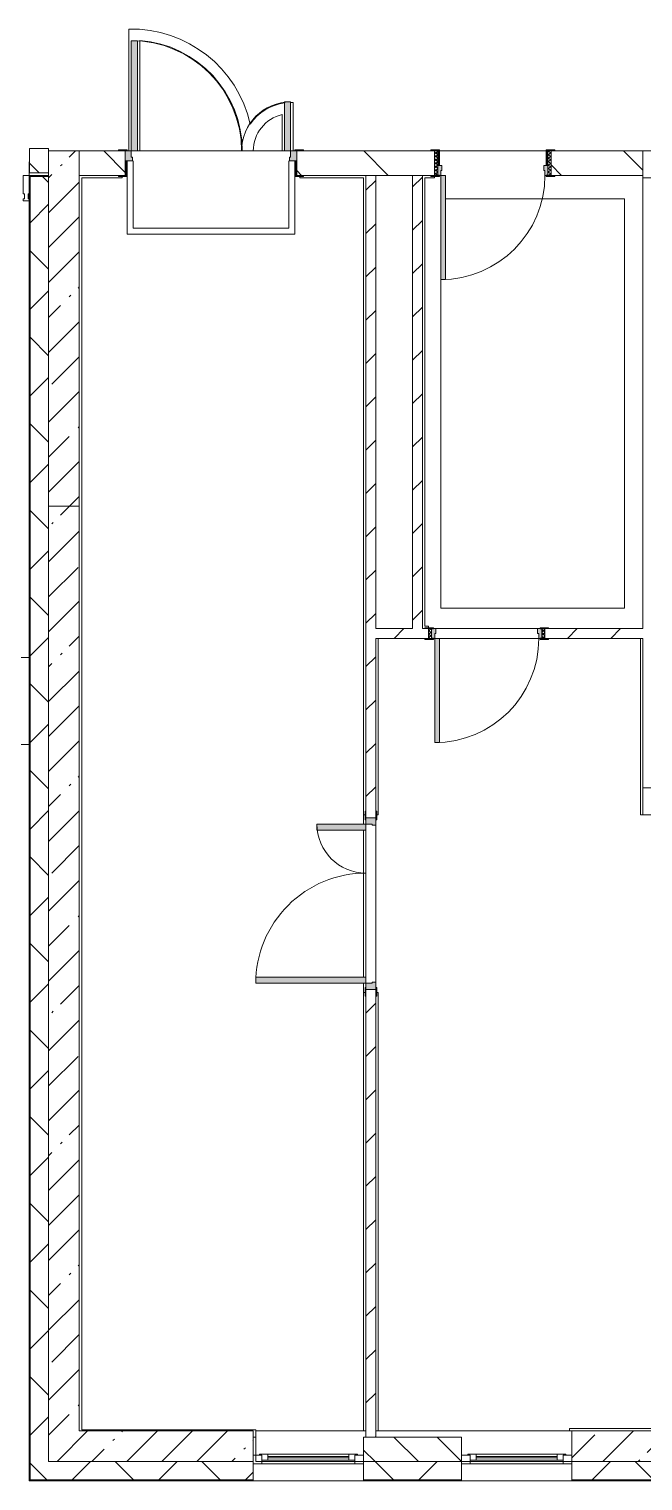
# Model space of a CAD drawing. Header units: millimetres. Extents: x 35224 to 234359, y -8553 to 29000.
# Drawn here: x 196549 to 201559, y -258 to 11595 of the extents above; entities that cross this region are included whole.
import ezdxf

# ---------------------------------------------------------------- set-up
doc = ezdxf.new("R2010")
doc.units = ezdxf.units.MM
doc.linetypes.add('200_ШТРИХ__ш1_п0_6_', pattern=[800, 500, -300])
for name, color, linetype, lineweight in [('A-DETL-2', 7, 'Continuous', 5), ('A-DETL-MBND-1', 7, '200_ШТРИХ__ш1_п0_6_', 9), ('A-GLAZ-1', 7, 'Continuous', 5), ('A-GLAZ-CWMG-3', 7, 'Continuous', 5), ('A-WALL', 7, 'Continuous', 9), ('A-WALL-4', 7, 'Continuous', 5), ('I-WALL-3', 7, 'Continuous', 5), ('S-COLS-1', 7, 'Continuous', 5)]:
    doc.layers.add(name, color=color, linetype=linetype, lineweight=lineweight)
for name, color, linetype, lineweight, true_color in [('A-DOOR-2', 7, 'Continuous', 5, 0xaaaaaa), ('A-DOOR-3', 7, 'Continuous', 5, 0xe2e2e2), ('A-DOOR-FRAM-2', 7, 'Continuous', 5, 0xe2e2e2), ('A-DOOR-FRAM-3', 7, 'Continuous', 5, 0xaaaaaa), ('A-FLOR-2', 7, 'Continuous', 5, 0xaaaaaa)]:
    doc.layers.add(name, color=color, linetype=linetype, lineweight=lineweight, true_color=true_color)
pattern_1 = [(45, (107348.7, 0), (-176.7767, 176.7767), [])]
pattern_2 = [(45, (107348.7, 0), (-353.5534, 353.5534), []), (135, (107348.7, 0), (-353.5534, -353.5534), [])]
pattern_3 = [(135, (107348.7, 0), (-353.5534, -353.5534), [])]
pattern_4 = [(45, (107348.7, 0), (-285.1231, 285.1231), []), (45, (107633.8, 0), (-285.1231, 285.1231), [504.031, -100.806, 16.764, -84.042])]

# ---------------------------------------------------------------- blocks, each defined once
blk = doc.blocks.new('110_Дверь_СКБ_2Ст - Д-5_п_ Из игровой в коридор-32215844-3_7_2_птичка')
at = {"layer": 'A-DOOR-3'}
for points in [[(-638, 40), (-588, 40), (-588, 940), (-638, 940)], [(612, 440), (612, 40), (662, 40), (662, 440)]]:
    blk.add_hatch(color=256, dxfattribs=at).paths.add_polyline_path(points)
h = blk.add_hatch(color=256, dxfattribs=at)
h.paths.add_polyline_path([(-688, 40), (-688, -40), (-628, -40), (-628, -10), (-638, -10), (-638, 40)])
h.paths.add_polyline_path([(652, -40), (712, -40), (712, 40), (662, 40), (662, -10), (652, -10)])
at = {"layer": 'A-DOOR-FRAM-2'}
for points in [[(-742, 40), (-672, 40), (-672, 48), (-742, 48)], [(698, 40), (768, 40), (768, 48), (698, 48)], [(-742, -48), (-672, -48), (-672, -40), (-742, -40)], [(698, -48), (768, -48), (768, -40), (698, -40)]]:
    blk.add_hatch(color=256, dxfattribs=at).paths.add_polyline_path(points)
at = {"layer": 'A-DOOR-2'}
for p, q in [((-638, 940), (-638, 40)), ((-588, 940), (-638, 940)), ((-588, 40), (-588, 940)), ((662, 440), (612, 440)), ((612, 440), (612, 40)), ((662, 40), (662, 440)), ((-638, 40), (-588, 40)), ((612, 40), (662, 40))]:
    blk.add_line(p, q, dxfattribs=at)
for centre, radius, start, end in [((-638, 40), 900, 0, 90), ((662, 40), 400, 90, 180)]:
    blk.add_arc(centre, radius, start, end, dxfattribs=at)
at = {"layer": 'A-DOOR-FRAM-3'}
for p, q in [((-672, 48), (-742, 48)), ((-742, 48), (-742, 40)), ((-742, 40), (-672, 40)), ((-638, 40), (-688, 40)), ((-688, 40), (-688, -40)), ((-672, 40), (-672, 48)), ((-638, -10), (-638, 40)), ((662, 40), (662, -10)), ((712, 40), (662, 40)), ((768, 48), (698, 48)), ((698, 48), (698, 40)), ((698, 40), (768, 40)), ((712, -40), (712, 40)), ((768, 40), (768, 48)), ((-672, -40), (-742, -40)), ((-742, -40), (-742, -48)), ((-742, -48), (-672, -48)), ((-688, -40), (-628, -40)), ((-672, -39), (-688, -39)), ((-688, -39), (-688, -40)), ((-688, -40), (-672, -40)), ((-672, -40), (-672, -39)), ((-672, -48), (-672, -40)), ((-628, -10), (-638, -10)), ((-628, -40), (-628, -10)), ((662, -10), (652, -10)), ((652, -10), (652, -40)), ((652, -40), (712, -40)), ((712, -39), (698, -39)), ((698, -39), (698, -40)), ((698, -40), (712, -40)), ((768, -40), (698, -40)), ((698, -40), (698, -48)), ((698, -48), (768, -48)), ((712, -40), (712, -39)), ((768, -48), (768, -40))]:
    blk.add_line(p, q, dxfattribs=at)
blk = doc.blocks.new('110_Дверь_СКБ_2Ст - Д-2а_п_ Из коридора на лестницу-32215207-3_7_2_птичка')
at = {"layer": 'A-DOOR-3'}
for points in [[(-587.5, 100), (-587.5, 1000), (-637.5, 1000), (-637.5, 100)], [(662.5, 100), (662.5, 500), (612.5, 500), (612.5, 100)], [(712.5, -100), (712.5, 20), (697.5, 20), (697.5, -100)]]:
    blk.add_hatch(color=256, dxfattribs=at).paths.add_polyline_path(points)
h = blk.add_hatch(color=256, dxfattribs=at)
h.paths.add_polyline_path([(687.9, 20), (712.5, 20), (712.5, 100), (662.5, 100), (662.5, 50), (652.5, 50), (652.5, 20)])
h.paths.add_polyline_path([(-627.5, 20), (-627.5, 50), (-637.5, 50), (-637.5, 100), (-687.5, 100), (-687.5, 20)])
at = {"layer": 'A-DOOR-FRAM-2'}
for points in [[(-672.5, 100), (-672.5, 108), (-742.5, 108), (-742.5, 100)], [(-672.5, -100), (-672.5, 20), (-687.5, 20), (-687.5, -100)], [(767.5, 100), (767.5, 108), (697.5, 108), (697.5, 100)], [(-672.5, -108), (-672.5, -100), (-742.5, -100), (-742.5, -108)], [(767.5, -108), (767.5, -100), (697.5, -100), (697.5, -108)]]:
    blk.add_hatch(color=256, dxfattribs=at).paths.add_polyline_path(points)
at = {"layer": 'A-DOOR-2'}
for p, q in [((-637.5, 1000), (-637.5, 100)), ((-587.5, 1000), (-637.5, 1000)), ((-587.5, 100), (-587.5, 1000)), ((662.5, 500), (612.5, 500)), ((612.5, 500), (612.5, 100)), ((662.5, 100), (662.5, 500)), ((-637.5, 100), (-587.5, 100)), ((612.5, 100), (662.5, 100))]:
    blk.add_line(p, q, dxfattribs=at)
for centre, radius, start, end in [((-637.5, 100), 900, 0, 90), ((662.5, 100), 400, 90, 180)]:
    blk.add_arc(centre, radius, start, end, dxfattribs=at)
at = {"layer": 'A-DOOR-FRAM-3'}
for p, q in [((-672.5, 108), (-742.5, 108)), ((-742.5, 108), (-742.5, 100)), ((-742.5, 100), (-672.5, 100)), ((-637.5, 100), (-687.5, 100)), ((-687.5, 100), (-687.5, 20)), ((-687.5, 20), (-627.5, 20)), ((-672.5, 20), (-687.5, 20)), ((-687.5, 20), (-687.5, -100)), ((-672.5, 100), (-672.5, 108)), ((-672.5, -100), (-672.5, 20)), ((-637.5, 50), (-637.5, 100)), ((-627.5, 50), (-637.5, 50)), ((-627.5, 20), (-627.5, 50)), ((662.5, 50), (652.5, 50)), ((652.5, 50), (652.5, 20)), ((652.5, 20), (712.5, 20)), ((662.5, 100), (662.5, 50)), ((712.5, 100), (662.5, 100)), ((767.5, 108), (697.5, 108)), ((697.5, 108), (697.5, 100)), ((697.5, 100), (767.5, 100)), ((712.5, 20), (697.5, 20)), ((697.5, 20), (697.5, -100)), ((712.5, 20), (712.5, 100)), ((712.5, -100), (712.5, 20)), ((767.5, 100), (767.5, 108)), ((-672.5, -100), (-742.5, -100)), ((-742.5, -100), (-742.5, -108)), ((-742.5, -108), (-672.5, -108)), ((-687.5, -100), (-672.5, -100)), ((-672.5, -108), (-672.5, -100)), ((697.5, -100), (712.5, -100)), ((767.5, -100), (697.5, -100)), ((697.5, -100), (697.5, -108)), ((697.5, -108), (767.5, -108)), ((767.5, -108), (767.5, -100))]:
    blk.add_line(p, q, dxfattribs=at)
blk = doc.blocks.new('BSC_Колонна _Прямоугольная - 250х900-V144-3_7_2_птичка')
at = {"layer": 'S-COLS-1'}
h = blk.add_hatch(dxfattribs=at)
h.set_pattern_fill('FP_122', color=256, style=0, pattern_type=2)
h.set_pattern_definition([(45, (-94080, -25), (-285.1231, 285.1231), []), (45, (-93794.88, -25), (-285.1231, 285.1231), [504.031, -100.806, 16.764, -84.042])])
h.paths.add_polyline_path([(450, -125), (450, 125), (-450, 125), (-450, -125), (77, -125)])
for p, q in [((450, 125), (-450, 125)), ((-450, 125), (-450, -125)), ((450, -125), (450, 125)), ((-450, -125), (450, -125))]:
    blk.add_line(p, q, dxfattribs=at)
blk = doc.blocks.new('120_Окно_СКБ_1Ст - 120_Окно_СКБ_1Ст 900х2500_h_ с форточкой-V146-3_7_2_птичка')
at = {"layer": 'A-GLAZ-1'}
for p, q in [((-450, -127), (-450, -57)), ((-450, -57), (-380, -57)), ((450, -57), (-450, -57)), ((-380, -57), (-380, -127)), ((380, -87), (-380, -87)), ((-380, -87), (-380, -127)), ((-330, -137), (-330, -87)), ((-330, -107), (330, -107)), ((330, -117), (-330, -117)), ((330, -137), (330, -87)), ((380, -127), (380, -57)), ((380, -57), (450, -57)), ((380, -127), (380, -87)), ((450, -57), (450, -127)), ((-380, -127), (-450, -127)), ((-450, -127), (-400, -127)), ((-380, -127), (-400, -127)), ((-400, -127), (-400, -137)), ((-400, -137), (400, -137)), ((400, -137), (-400, -137)), ((450, -127), (380, -127)), ((400, -127), (380, -127)), ((400, -127), (450, -127)), ((400, -137), (400, -127))]:
    blk.add_line(p, q, dxfattribs=at)
blk = doc.blocks.new('120_Окно_СКБ_1Ст - 120_Окно_СКБ_1Ст 900х2500_h_ с форточкой-22876038-3_7_2_птичка')
at = {"layer": 'A-GLAZ-1'}
for p, q in [((-450, -127), (-450, -57)), ((-450, -57), (-380, -57)), ((450, -57), (-450, -57)), ((-380, -57), (-380, -127)), ((380, -87), (-380, -87)), ((-380, -87), (-380, -127)), ((-330, -137), (-330, -87)), ((-330, -107), (330, -107)), ((330, -117), (-330, -117)), ((330, -137), (330, -87)), ((380, -127), (380, -57)), ((380, -57), (450, -57)), ((380, -127), (380, -87)), ((450, -57), (450, -127)), ((-380, -127), (-450, -127)), ((-450, -127), (-400, -127)), ((-380, -127), (-400, -127)), ((-400, -127), (-400, -137)), ((-400, -137), (400, -137)), ((400, -137), (-400, -137)), ((450, -127), (380, -127)), ((400, -127), (380, -127)), ((400, -127), (450, -127)), ((400, -137), (400, -127))]:
    blk.add_line(p, q, dxfattribs=at)
blk = doc.blocks.new('110_Дверь_СКБ_1Ст_Внутренняя1 - Д-8 950x2100h_охрана-V117-3_7_2_птичка')
at = {"layer": 'A-DOOR-2'}
h = blk.add_hatch(dxfattribs=at)
h.set_pattern_fill('FP_95', color=256, style=0, pattern_type=2)
h.set_pattern_definition([(135, (1826.41, 164.685), (-14.14214, -14.14214), []), (225, (1826.41, 164.685), (14.14214, -14.14214), [])])
h.paths.add_polyline_path([(487.5, 100), (462.5, 100), (462.5, -100), (487.5, -100), (487.5, -34.8)])
at = {"layer": 'A-DOOR-3'}
h = blk.add_hatch(color=256, dxfattribs=at)
h.paths.add_polyline_path([(437.5, 100), (437.5, 60), (427.5, 60), (427.5, 20), (462.5, 20), (462.5, 100)])
h.paths.add_polyline_path([(-412.5, 100), (-437.5, 100), (-437.5, 20), (-402.5, 20), (-402.5, 60), (-412.5, 60)])
at = {"layer": 'A-DOOR-FRAM-2'}
for points in [[(397.5, 950), (397.5, 100), (437.5, 100), (437.5, 950)], [(-492.5, 108), (-492.5, 100), (-422.5, 100), (-422.5, 108)], [(-422.5, 20), (-437.5, 20), (-437.5, -100), (-422.5, -100), (-422.5, -34.8)], [(517.5, 108), (447.5, 108), (447.5, 100), (517.5, 100)], [(462.5, 20), (447.5, 20), (447.5, -100), (462.5, -100), (462.5, -34.8)], [(-492.5, -100), (-492.5, -108), (-422.5, -108), (-422.5, -100)], [(447.5, -100), (447.5, -108), (517.5, -108), (517.5, -100)]]:
    blk.add_hatch(color=256, dxfattribs=at).paths.add_polyline_path(points)
at = {"layer": 'A-DOOR-FRAM-3'}
h = blk.add_hatch(dxfattribs=at)
h.set_pattern_fill('FP_96', color=256, style=0, pattern_type=2)
h.set_pattern_definition([(45, (-296.384, 164.685), (-14.1421, 14.1421), []), (135, (-296.384, 164.685), (-14.1421, -14.1421), [])])
h.paths.add_polyline_path([(-437.5, 100), (-462.5, 100), (-462.5, -100), (-437.5, -100), (-437.5, -34.8)])
at = {"layer": 'A-DOOR-2'}
for p, q in [((437.5, 950), (397.5, 950)), ((397.5, 950), (397.5, 100)), ((437.5, 100), (437.5, 950)), ((397.5, 100), (437.5, 100))]:
    blk.add_line(p, q, dxfattribs=at)
blk.add_arc((437.5, 100), 850, 90, 180, dxfattribs=at)
at = {"layer": 'A-DOOR-FRAM-3'}
for p, q in [((-422.5, 108), (-492.5, 108)), ((-492.5, 108), (-492.5, 100)), ((-492.5, 100), (-422.5, 100)), ((-437.5, 100), (-462.5, 100)), ((-462.5, 100), (-462.5, -100)), ((-412.5, 100), (-437.5, 100)), ((-437.5, 100), (-437.5, 20)), ((-437.5, -100), (-437.5, 100)), ((-422.5, 100), (-437.5, 100)), ((-437.5, 100), (-437.5, 99)), ((-437.5, 99), (-422.5, 99)), ((-437.5, 20), (-402.5, 20)), ((-422.5, 20), (-437.5, 20)), ((-437.5, 20), (-437.5, -100)), ((-422.5, 100), (-422.5, 108)), ((-422.5, 99), (-422.5, 100)), ((-422.5, -100), (-422.5, 20)), ((-412.5, 60), (-412.5, 100)), ((-402.5, 60), (-412.5, 60)), ((-402.5, 20), (-402.5, 60)), ((437.5, 60), (427.5, 60)), ((427.5, 60), (427.5, 20)), ((427.5, 20), (462.5, 20)), ((437.5, 100), (437.5, 60)), ((462.5, 100), (437.5, 100)), ((517.5, 108), (447.5, 108)), ((447.5, 108), (447.5, 100)), ((462.5, 100), (447.5, 100)), ((447.5, 100), (447.5, 99)), ((447.5, 100), (517.5, 100)), ((447.5, 99), (462.5, 99)), ((462.5, 20), (447.5, 20)), ((447.5, 20), (447.5, -100)), ((462.5, 20), (462.5, 100)), ((487.5, 100), (462.5, 100)), ((462.5, 100), (462.5, -100)), ((462.5, 99), (462.5, 100)), ((462.5, -100), (462.5, 20)), ((487.5, -100), (487.5, 100)), ((517.5, 100), (517.5, 108)), ((-422.5, -100), (-492.5, -100)), ((-492.5, -100), (-492.5, -108)), ((-492.5, -108), (-422.5, -108)), ((-462.5, -100), (-437.5, -100)), ((-437.5, -100), (-422.5, -100)), ((-422.5, -108), (-422.5, -100)), ((447.5, -100), (462.5, -100)), ((517.5, -100), (447.5, -100)), ((447.5, -100), (447.5, -108)), ((447.5, -108), (517.5, -108)), ((462.5, -100), (487.5, -100)), ((517.5, -108), (517.5, -100))]:
    blk.add_line(p, q, dxfattribs=at)
blk = doc.blocks.new('110_Дверь_СКБ_1Ст_Внутренняя1 - Д-8 950x2100h_охрана-V148-3_7_2_птичка')
at = {"layer": 'A-DOOR-2'}
h = blk.add_hatch(dxfattribs=at)
h.set_pattern_fill('FP_124', color=256, style=0, pattern_type=2)
h.set_pattern_definition([(135, (1826.41, 104.685), (-14.14214, -14.14214), []), (225, (1826.41, 104.685), (14.14214, -14.14214), [])])
h.paths.add_polyline_path([(487, 40), (462, 40), (462, -40), (487, -40)])
at = {"layer": 'A-DOOR-3'}
h = blk.add_hatch(color=256, dxfattribs=at)
h.paths.add_polyline_path([(437, 40), (437, 0), (427, 0), (427, -40), (462, -40), (462, 40)])
h.paths.add_polyline_path([(-413, 40), (-438, 40), (-438, -40), (-403, -40), (-403, 0), (-413, 0)])
at = {"layer": 'A-DOOR-FRAM-2'}
for points in [[(397, 890), (397, 40), (437, 40), (437, 890)], [(-493, 48), (-493, 40), (-423, 40), (-423, 48)], [(517, 48), (447, 48), (447, 40), (517, 40)], [(-423, -40), (-493, -40), (-493, -48), (-423, -48)], [(447, -40), (447, -48), (517, -48), (517, -40)]]:
    blk.add_hatch(color=256, dxfattribs=at).paths.add_polyline_path(points)
at = {"layer": 'A-DOOR-FRAM-3'}
h = blk.add_hatch(dxfattribs=at)
h.set_pattern_fill('FP_125', color=256, style=0, pattern_type=2)
h.set_pattern_definition([(45, (-296.384, 104.685), (-14.1421, 14.1421), []), (135, (-296.384, 104.685), (-14.1421, -14.1421), [])])
h.paths.add_polyline_path([(-438, 40), (-463, 40), (-463, -40), (-438, -40)])
at = {"layer": 'A-DOOR-2'}
for p, q in [((437, 890), (397, 890)), ((397, 890), (397, 40)), ((437, 40), (437, 890)), ((397, 40), (437, 40))]:
    blk.add_line(p, q, dxfattribs=at)
blk.add_arc((437, 40), 850, 90, 180, dxfattribs=at)
at = {"layer": 'A-DOOR-FRAM-3'}
for p, q in [((-423, 48), (-493, 48)), ((-493, 48), (-493, 40)), ((-493, 40), (-423, 40)), ((-438, 40), (-463, 40)), ((-463, 40), (-463, -40)), ((-413, 40), (-438, 40)), ((-438, 40), (-438, -40)), ((-438, -40), (-438, 40)), ((-423, 40), (-438, 40)), ((-438, 40), (-438, 39)), ((-438, 39), (-423, 39)), ((-423, 40), (-423, 48)), ((-423, 39), (-423, 40)), ((-413, 0), (-413, 40)), ((-403, 0), (-413, 0)), ((-403, -40), (-403, 0)), ((437, 0), (427, 0)), ((427, 0), (427, -40)), ((437, 40), (437, 0)), ((462, 40), (437, 40)), ((517, 48), (447, 48)), ((447, 48), (447, 40)), ((462, 40), (447, 40)), ((447, 40), (447, 39)), ((447, 40), (517, 40)), ((447, 39), (462, 39)), ((462, -40), (462, 40)), ((487, 40), (462, 40)), ((462, 40), (462, -40)), ((462, 39), (462, 40)), ((487, -40), (487, 40)), ((517, 40), (517, 48)), ((-423, -40), (-493, -40)), ((-493, -40), (-493, -48)), ((-493, -48), (-423, -48)), ((-463, -40), (-438, -40)), ((-423, -39), (-438, -39)), ((-438, -39), (-438, -40)), ((-438, -40), (-403, -40)), ((-438, -40), (-423, -40)), ((-423, -40), (-423, -39)), ((-423, -48), (-423, -40)), ((427, -40), (462, -40)), ((462, -39), (447, -39)), ((447, -39), (447, -40)), ((447, -40), (462, -40)), ((517, -40), (447, -40)), ((447, -40), (447, -48)), ((447, -48), (517, -48)), ((462, -40), (462, -39)), ((462, -40), (487, -40)), ((517, -48), (517, -40))]:
    blk.add_line(p, q, dxfattribs=at)
blk = doc.blocks.new('Прямоугольный импост - Импост структурный с накладкой - 190мм-33184356-3_7_2_птичка')
at = {"layer": 'A-GLAZ-CWMG-3'}
for p, q in [((-50, 0), (-50, 17)), ((-50, 17), (0, 17)), ((-40, 0), (-50, 0)), ((-40, -40), (-40, 0)), ((0, 0), (-10, 0)), ((-10, 0), (-10, -40)), ((0, 17), (0, 0)), ((-50, -190), (-50, -40)), ((-50, -40), (-40, -40)), ((-10, -40), (0, -40)), ((0, -40), (0, -190)), ((0, -190), (-50, -190))]:
    blk.add_line(p, q, dxfattribs=at)
blk = doc.blocks.new('парапет9 - парапет-22867712-3_7_2_птичка')
at = {"layer": 'A-DETL-MBND-1'}
for p, q in [((89202, 7964), (84952, 7964)), ((84952, 7255), (89202, 7255))]:
    blk.add_line(p, q, dxfattribs=at)

msp = doc.modelspace()

# ---------------------------------------------------------------- hatches: boundary and pattern name
at = {"layer": 'A-WALL-4'}
h = msp.add_hatch(dxfattribs=at)
h.set_pattern_fill('FP_93', color=256, style=0, pattern_type=2)
h.set_pattern_definition(pattern_2)
h.paths.add_polyline_path([(196558.7, -100), (196708.7, -100), (196708.7, 10392), (196558.7, 10392), (196558.7, 1965.8)])
h = msp.add_hatch(dxfattribs=at)
h.set_pattern_fill('FP_91', color=256, style=0, pattern_type=2)
h.set_pattern_definition([(135, (107348.7, 0), (-176.7767, -176.7767), [])])
h.paths.add_polyline_path([(228478.7, -100), (228778.7, -100), (228778.7, 100), (228478.7, 100)])
h.paths.add_polyline_path([(218978.7, -100), (218978.7, 100), (218078.7, 100), (218078.7, -100), (218285.4, -100)])
h.paths.add_polyline_path([(216421, -100), (217178.7, -100), (217178.7, 100), (216278.7, 100), (216278.7, -100)])
h.paths.add_polyline_path([(226678.7, -100), (226675.3, 100), (226178.7, 100), (226178.7, -100), (226675.3, -100)])
h.paths.add_polyline_path([(220778.7, -100), (221028.7, -100), (221028.7, 100), (220778.7, 100)])
h.paths.add_polyline_path([(223328.7, -100), (224378.7, -100), (224378.7, 100), (223328.7, 100)])
h.paths.add_polyline_path([(209978.7, -100), (210228.7, -100), (210228.7, 100), (209978.7, 100)])
h.paths.add_polyline_path([(212528.7, -100), (213578.7, -100), (213578.7, 100), (212528.7, 100)])
h.paths.add_polyline_path([(209078.7, -100), (209078.7, 100), (208178.7, 100), (208178.7, -100), (208963.4, -100)])
h.paths.add_polyline_path([(201878.7, -100), (202128.7, -100), (202128.7, 100), (201878.7, 100), (201878.7, 56.5)])
h.paths.add_polyline_path([(204428.7, -100), (205478.7, -100), (205478.7, 100), (204428.7, 100)])
h.paths.add_polyline_path([(199278.7, -100), (200078.7, -100), (200078.7, 100), (199278.7, 100)])
h = msp.add_hatch(dxfattribs=at)
h.set_pattern_fill('FP_93', color=256, style=0, pattern_type=2)
h.set_pattern_definition(pattern_2)
h.paths.add_polyline_path([(231336.3, -250), (232428.7, -250), (232428.7, -100), (231078.7, -100), (231078.7, -250)])
h.paths.add_polyline_path([(227607.5, -250), (228778.7, -250), (228778.7, -100), (227578.7, -100), (227578.7, -250)])
h.paths.add_polyline_path([(217178.7, -250), (217178.7, -100), (216278.7, -100), (216278.7, -250), (216421, -250)])
h.paths.add_polyline_path([(215378.7, -250), (215378.7, -100), (214478.7, -100), (214478.7, -250), (214556.6, -250)])
h.paths.add_polyline_path([(218078.7, -250), (218978.7, -250), (218978.7, -100), (218078.7, -100)])
h.paths.add_polyline_path([(226678.7, -250), (226675.3, -100), (225278.7, -100), (225278.7, -250), (226675.3, -250)])
h.paths.add_polyline_path([(219878.7, -250), (221028.7, -250), (221028.7, -100), (219878.7, -100)])
h.paths.add_polyline_path([(223328.7, -250), (224378.7, -250), (224378.7, -100), (223328.7, -100)])
h.paths.add_polyline_path([(207278.7, -250), (207278.7, -100), (206378.7, -100), (206378.7, -250), (207099, -250)])
h.paths.add_polyline_path([(212692.2, -250), (213578.7, -250), (213578.7, -100), (212528.7, -100), (212528.7, -250)])
h.paths.add_polyline_path([(201878.7, -250), (202128.7, -250), (202128.7, -100), (200978.7, -100), (200978.7, -250), (201505.7, -250)])
h.paths.add_polyline_path([(208178.7, -250), (210228.7, -250), (210228.7, -100), (208178.7, -100)])
h.paths.add_polyline_path([(205478.7, -250), (205478.7, -100), (204428.7, -100), (204428.7, -250), (205234.6, -250)])
h.paths.add_polyline_path([(199641.3, -250), (200078.7, -250), (200078.7, -100), (199278.7, -100), (199278.7, -250)])
h.paths.add_polyline_path([(198378.7, -250), (198378.7, -100), (196558.7, -100), (196558.7, -250), (198243, -250)])
at = {"layer": 'I-WALL-3'}
h = msp.add_hatch(dxfattribs=at)
h.set_pattern_fill('FP_92', color=256, style=0, pattern_type=2)
h.set_pattern_definition(pattern_3)
h.paths.add_polyline_path([(196708.7, 10420), (196708.7, 10620), (196552.2, 10620), (196552.2, 10420)])
h = msp.add_hatch(dxfattribs=at)
h.set_pattern_fill('FP_89', color=256, style=0, pattern_type=2)
h.set_pattern_definition(pattern_4)
h.paths.add_polyline_path([(196708.7, 7700), (196958.7, 7700), (196958.7, 10600), (196708.7, 10600), (196708.7, 8907.2)])
h = msp.add_hatch(dxfattribs=at)
h.set_pattern_fill('FP_92', color=256, style=0, pattern_type=2)
h.set_pattern_definition(pattern_3)
h.paths.add_polyline_path([(212692.2, 10400), (214478.7, 10400), (214478.7, 10600), (212443.7, 10600), (212443.7, 10400), (212473.7, 10400)])
h.paths.add_polyline_path([(208963.4, 10400), (210993.7, 10400), (210993.7, 10600), (208958.7, 10600), (208958.7, 10400)])
h.paths.add_polyline_path([(197333.7, 10400), (197333.7, 10600), (196958.7, 10600), (196958.7, 10400), (197278.7, 10400)])
h.paths.add_polyline_path([(199298.7, 10400), (199858.7, 10400), (199858.7, 10600), (198733.7, 10600), (198733.7, 10400), (198788.7, 10400)])
h.paths.add_polyline_path([(201505.7, 10400), (201558.7, 10400), (201558.7, 10600), (200808.7, 10600), (200808.7, 10400), (200838.7, 10400)])
h = msp.add_hatch(dxfattribs=at)
h.set_pattern_fill('FP_94', color=256, style=0, pattern_type=2)
h.set_pattern_definition(pattern_1)
h.paths.add_polyline_path([(199378.7, 100), (199378.7, 3755), (199298.7, 3755), (199298.7, 100)])
h.paths.add_polyline_path([(199378.7, 5155), (199378.7, 10400), (199298.7, 10400), (199298.7, 5155), (199348.7, 5155)])
h = msp.add_hatch(dxfattribs=at)
h.set_pattern_fill('FP_94', color=256, style=0, pattern_type=2)
h.set_pattern_definition(pattern_1)
h.paths.add_polyline_path([(199758.7, 6700), (199758.7, 10400), (199678.7, 10400), (199678.7, 6700)])
h = msp.add_hatch(dxfattribs=at)
h.set_pattern_fill('FP_89', color=256, style=0, pattern_type=2)
h.set_pattern_definition(pattern_4)
h.paths.add_polyline_path([(196958.7, 100), (196958.7, 7700), (196708.7, 7700), (196708.7, 100)])
h = msp.add_hatch(dxfattribs=at)
h.set_pattern_fill('FP_94', color=256, style=0, pattern_type=2)
h.set_pattern_definition(pattern_1)
h.paths.add_polyline_path([(199378.7, 6620), (199808.7, 6620), (199808.7, 6700), (199378.7, 6700)])
h.paths.add_polyline_path([(201505.7, 6620), (201558.7, 6620), (201558.7, 6700), (200758.7, 6700), (200758.7, 6620), (200788.7, 6620)])
h = msp.add_hatch(dxfattribs=at)
h.set_pattern_fill('FP_89', color=256, style=0, pattern_type=2)
h.set_pattern_definition(pattern_4)
h.paths.add_polyline_path([(197776.9, -100), (198378.7, -100), (198378.7, 150), (196958.7, 150), (196958.7, 100), (196708.7, 100), (196708.7, -100)])

# ---------------------------------------------------------------- linework, layer by layer
at = {"layer": 'A-DETL-2'}
for p, q in [((199948.7, 10207.5), (201408.7, 10207.5)), ((201408.7, 10207.5), (201408.7, 6867.5)), ((199908.7, 6867.5), (199908.7, 9550)), ((201408.7, 6867.5), (199908.7, 6867.5))]:
    msp.add_line(p, q, dxfattribs=at)
at = {"layer": 'A-DETL-MBND-1'}
msp.add_line((196550.7, 10400), (196550.7, 10510), dxfattribs=at)
at = {"layer": 'A-FLOR-2'}
for p, q in [((197363.7, 11594.8), (197363.7, 10600)), ((197453.7, 10600), (197453.7, 11502.3)), ((198704.9, 10600), (198704.9, 10994.4)), ((198614.9, 10897.1), (198614.9, 10600)), ((197433.7, 10600), (197453.7, 10600)), ((197453.7, 10600), (198288.7, 10600)), ((198288.7, 10600), (197453.7, 10600)), ((198288.7, 10600), (198378.7, 10600)), ((198378.7, 10600), (198614.9, 10600)), ((198633.7, 10600), (198378.7, 10600)), ((199898.7, 10600), (200768.7, 10600)), ((200768.7, 10600), (199898.7, 10600)), ((197398.7, 9970), (197398.7, 10520)), ((198668.7, 10520), (198668.7, 9970)), ((197308.7, 10380), (196978.7, 10380)), ((196978.7, 10380), (196978.7, 160)), ((197308.7, 10392), (197308.7, 10380)), ((197348.7, 10392), (197348.7, 9920)), ((198718.7, 9920), (198718.7, 10392)), ((198758.7, 10380), (198758.7, 10392)), ((199278.7, 10380), (198758.7, 10380)), ((199278.7, 10380), (199278.7, 5105)), ((199858.7, 10380), (199778.7, 10380)), ((199778.7, 10380), (199778.7, 6720)), ((199858.7, 10392), (199858.7, 10380)), ((198668.7, 9970), (197398.7, 9970)), ((197348.7, 9920), (198718.7, 9920)), ((199778.7, 6720), (199808.7, 6720)), ((199808.7, 6720), (199808.7, 6708)), ((199398.7, 6620), (199398.7, 5180)), ((201539.7, 5180), (201539.7, 6620)), ((199290.7, 5180), (199278.7, 5180)), ((199398.7, 5180), (199386.7, 5180)), ((201558.7, 5180), (201539.7, 5180)), ((199278.7, 3855), (199278.7, 5055)), ((199278.7, 3805), (199278.7, 150)), ((199278.7, 3730), (199290.7, 3730)), ((199386.7, 3730), (199398.7, 3730)), ((199398.7, 3730), (199398.7, 150)), ((196978.7, 160), (198398.7, 160)), ((198398.7, 160), (198398.7, 120)), ((200958.2, 150), (200958.2, 170)), ((200958.2, 170), (201898.2, 170))]:
    msp.add_line(p, q, dxfattribs=at)
for centre, radius, start, end in [((197383.7, 10600), 995, 12.67054, 91.1511), ((197383.7, 10600), 905, 0, 85.56313), ((198683.7, 10600), 395, 97.27853, 146.45952), ((198683.7, 10600), 395, 86.92799, 90.00404), ((198683.7, 10600), 305, 103.0427, 180)]:
    msp.add_arc(centre, radius, start, end, dxfattribs=at)
at = {"layer": 'A-WALL'}
for p, q in [((196958.7, 10400), (196958.7, 10600)), ((201558.7, 10600), (201558.7, 10400)), ((196555.7, 10395), (196555.7, -253)), ((196708.7, 10395), (196555.7, 10395)), ((196558.7, 10392), (196558.7, -250)), ((196708.7, 10392), (196558.7, 10392)), ((199378.7, 10400), (199298.7, 10400)), ((199758.7, 10400), (199678.7, 10400)), ((201558.7, 5400), (201638.7, 5400)), ((199298.7, 100), (199378.7, 100)), ((199278.7, -100), (200078.7, -100)), ((200078.7, -100), (199278.7, -100)), ((196555.7, -253), (198378.7, -253)), ((196558.7, -250), (198378.7, -250)), ((199278.7, -250), (200078.7, -250)), ((199278.7, -253), (200078.7, -253)), ((200978.7, -250), (202128.7, -250)), ((200978.7, -253), (202128.7, -253))]:
    msp.add_line(p, q, dxfattribs=at)
at = {"layer": 'A-WALL-4'}
for p, q in [((196708.7, 10400), (196550.7, 10400)), ((196550.7, 10400), (196550.7, -258)), ((198378.7, 100), (198399.2, 100)), ((199298.7, 100), (199278.7, 100)), ((199278.7, 100), (199278.7, -258)), ((200078.7, 100), (199378.7, 100)), ((200078.7, -258), (200078.7, 100)), ((198378.7, -100), (196708.7, -100)), ((198378.7, -258), (198378.7, -100)), ((198399.2, -100), (198399.2, -100)), ((198399.2, -100), (199278.7, -100)), ((200078.7, -100), (200978.7, -100)), ((200978.7, -100), (200978.7, -258)), ((196550.7, -258), (204428.7, -258))]:
    msp.add_line(p, q, dxfattribs=at)
at = {"layer": 'I-WALL-3'}
for p, q in [((196708.7, 10620), (196552.2, 10620)), ((196552.2, 10620), (196552.2, 10420)), ((196708.7, 10420), (196708.7, 10620)), ((197278.7, 10600), (196708.7, 10600)), ((196708.7, 10600), (196708.7, 10400)), ((199828.7, 10600), (198788.7, 10600)), ((205848.7, 10600), (200838.7, 10600)), ((196552.2, 10420), (196708.7, 10420)), ((196708.7, 10400), (196708.7, -100)), ((196958.7, 10400), (197278.7, 10400)), ((196958.7, 150), (196958.7, 10400)), ((198788.7, 10400), (199298.7, 10400)), ((199298.7, 10400), (199298.7, 5210)), ((199378.7, 6700), (199378.7, 10400)), ((199378.7, 10400), (199678.7, 10400)), ((199678.7, 10400), (199678.7, 6700)), ((199758.7, 6700), (199758.7, 10400)), ((199758.7, 10400), (199828.7, 10400)), ((200838.7, 10400), (201558.7, 10400)), ((201558.7, 10400), (201558.7, 6700)), ((201558.7, 10380), (208958.7, 10380)), ((196708.7, 7700), (196958.7, 7700)), ((199678.7, 6700), (199378.7, 6700)), ((199778.7, 6700), (199758.7, 6700)), ((199868.7, 6700), (200698.7, 6700)), ((201558.7, 6700), (200788.7, 6700)), ((199378.7, 6620), (199778.7, 6620)), ((199378.7, 5210), (199378.7, 6620)), ((200708.7, 6620), (199898.7, 6620)), ((200788.7, 6620), (201558.7, 6620)), ((201558.7, 6620), (201558.7, 5180)), ((201558.7, 5180), (206978.7, 5180)), ((199298.7, 3855), (199298.7, 5055)), ((199378.7, 5095), (199378.7, 3815)), ((199298.7, 3700), (199298.7, 100)), ((199378.7, 100), (199378.7, 3700)), ((198378.7, 150), (196958.7, 150)), ((198378.7, -100), (198378.7, 150)), ((198399.2, 150), (199298.7, 150)), ((198399.2, -100), (198399.2, 150)), ((199378.7, 150), (200978.7, 150)), ((196708.7, -100), (198378.7, -100))]:
    msp.add_line(p, q, dxfattribs=at)

# ---------------------------------------------------------------- block references
at = {"layer": 'A-DETL-MBND-1'}
msp.add_blockref('парапет9 - парапет-22867712-3_7_2_птичка', (107348.7, -1500), dxfattribs=at)
at = {"layer": 'A-DOOR-2'}
msp.add_blockref('110_Дверь_СКБ_2Ст - Д-2а_п_ Из коридора на лестницу-32215207-3_7_2_птичка', (198021.2, 10500), dxfattribs=at)
for name, p, rotation in [('110_Дверь_СКБ_1Ст_Внутренняя1 - Д-8 950x2100h_охрана-V117-3_7_2_птичка', (200346.2, 10500), 180), ('110_Дверь_СКБ_1Ст_Внутренняя1 - Д-8 950x2100h_охрана-V148-3_7_2_птичка', (200296.2, 6660), 180), ('110_Дверь_СКБ_2Ст - Д-5_п_ Из игровой в коридор-32215844-3_7_2_птичка', (199338.7, 4442.5), 89.99999999999991)]:
    msp.add_blockref(name, p, dxfattribs=dict(at, rotation=rotation))
at = {"layer": 'A-GLAZ-1', "rotation": 180}
for name, p in [('120_Окно_СКБ_1Ст - 120_Окно_СКБ_1Ст 900х2500_h_ с форточкой-V146-3_7_2_птичка', (198828.7, -175)), ('120_Окно_СКБ_1Ст - 120_Окно_СКБ_1Ст 900х2500_h_ с форточкой-22876038-3_7_2_птичка', (200528.7, -175))]:
    msp.add_blockref(name, p, dxfattribs=at)
at = {"layer": 'A-GLAZ-CWMG-3', "extrusion": (0, 0, -1), "rotation": 180}
msp.add_blockref('Прямоугольный импост - Импост структурный с накладкой - 190мм-33184356-3_7_2_птичка', (-196552.2, 10210), dxfattribs=at)
at = {"layer": 'S-COLS-1'}
msp.add_blockref('BSC_Колонна _Прямоугольная - 250х900-V144-3_7_2_птичка', (201428.7, 25), dxfattribs=at)

doc.saveas('drawing.dxf')
